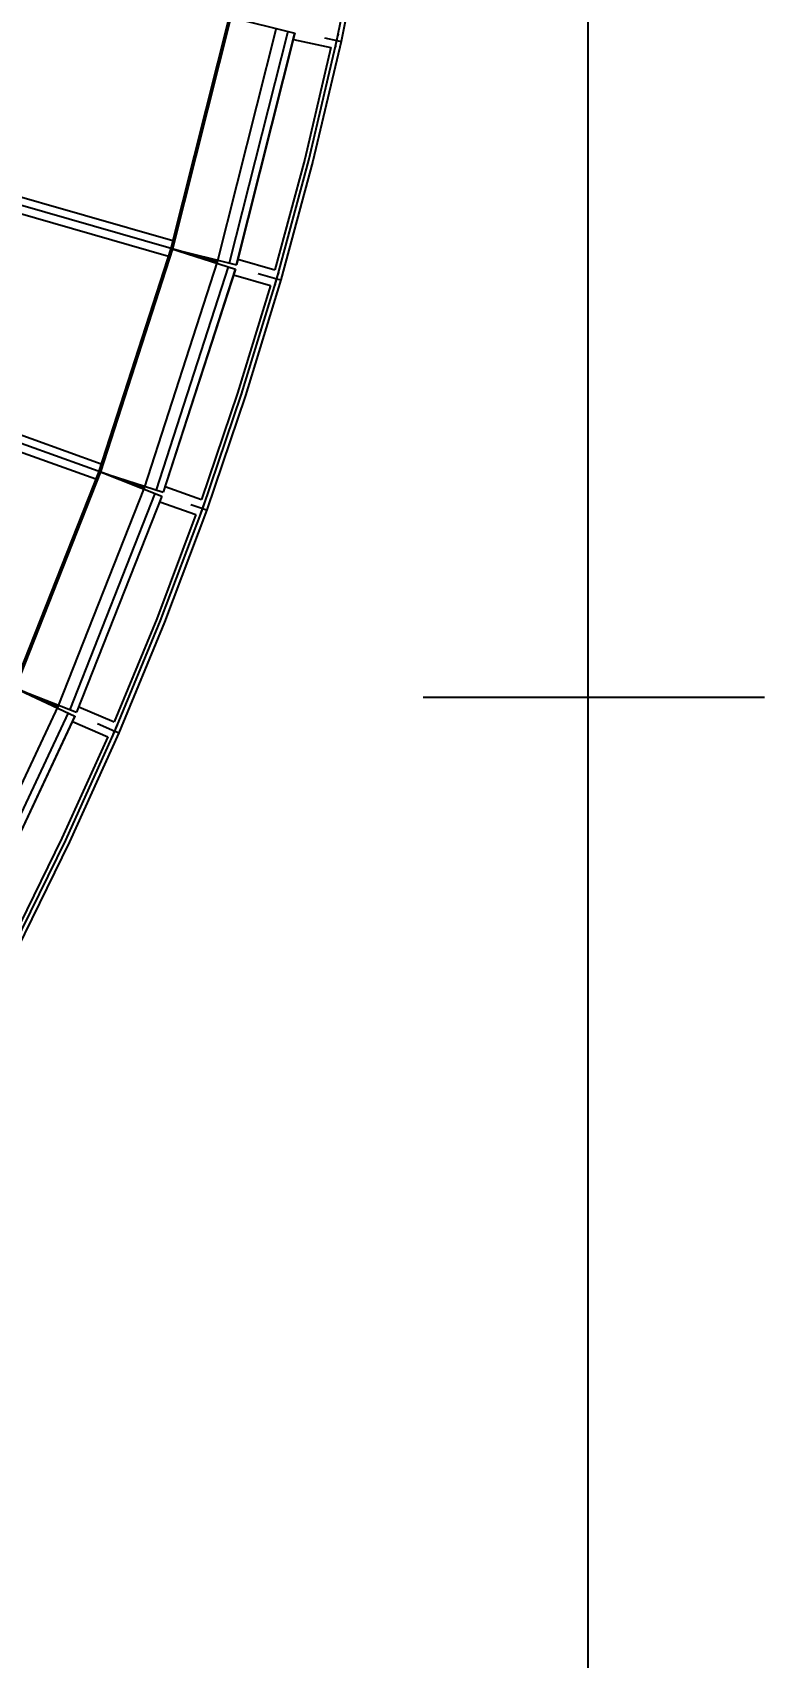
# Model space of a CAD drawing. Header units: millimetres. Extents: x 150209.93 to 150215.05, y 136675.65 to 136679.93.
# Drawn here: x 150214.761 to 150215.054, y 136676.283 to 136676.933 of the extents above; entities that cross this region are included whole.
import ezdxf

# ---------------------------------------------------------------- set-up
doc = ezdxf.new("R2010")
doc.units = ezdxf.units.MM
doc.header["$LTSCALE"] = 0.25
doc.linetypes.add('CENTER', pattern=[50.8, 31.75, -6.35, 6.35, -6.35])
doc.linetypes.add('XKITLINE00', pattern=[0])
doc.styles.add('ROMANS', font='romans.shx')
doc.dimstyles.new('MD300', dxfattribs={"dimtxt": 2.5, "dimasz": 2.5, "dimexe": 1, "dimexo": 1, "dimgap": 0.5, "dimtad": 1, "dimdec": 1, "dimlfac": 50, "dimrnd": 0.5, "dimdsep": 46, "dimtxsty": 'ROMANS', "dimcen": 1, "dimclrd": 146, "dimclre": 146, "dimclrt": 30, "dimadec": 1, "dimazin": 2, "dimtfac": 1, "dimtdec": 1, "dimtmove": 0, "dimatfit": 1, "dimfxl": 1, "dimtolj": 1, "dimtzin": 0, "dimlwd": -1, "dimlwe": -1, "dimarcsym": 0})

# ---------------------------------------------------------------- blocks, each defined once
blk = doc.blocks.new('çatıı')
at = {"color": 8, "linetype": 'CENTER'}
for p, q in [((28768.7, 6705.8), (29771.6, 6494.5)), ((29771.6, 6494.5), (29817.4, 6723.8)), ((29442.8, 6077.5), (29559.5, 6541.1)), ((29532.9, 6051.8), (29650.8, 6519.9)), ((29715.5, 6255.1), (29771.6, 6494.5)), ((29532.9, 6051.8), (28653.5, 6304.8)), ((28653.5, 6304.8), (29651.6, 6017.7)), ((29651.6, 6017.7), (29715.5, 6255.1)), ((29298.9, 5631.3), (29442.8, 6077.5)), ((29387.1, 5599.7), (29532.9, 6051.8)), ((29581.2, 5786.7), (29651.6, 6017.7)), ((29387.1, 5599.7), (28538.4, 5903.8)), ((28538.4, 5903.8), (29503.3, 5558)), ((29503.3, 5558), (29581.2, 5786.7)), ((29128.3, 5198.9), (29298.9, 5631.3)), ((29214.4, 5161.8), (29387.1, 5599.7)), ((29419.1, 5334.1), (29503.3, 5558)), ((29214.4, 5161.8), (28374.6, 5524.2)), ((28374.6, 5524.2), (29327.8, 5112.9)), ((29327.8, 5112.9), (29419.1, 5334.1)), ((29014.3, 4735.7), (29214.4, 5161.8)), ((29229.5, 4894.7), (29327.8, 5112.9)), ((29124.3, 4679.7), (29229.5, 4894.7))]:
    blk.add_line(p, q, dxfattribs=at)
at = {"color": 8, "linetype": 'XKITLINE00'}
for p, q in [((29825.6, 6722.3), (29779.9, 6492.7)), ((29556.2, 6541.8), (29439.6, 6078.5)), ((29556.3, 6541.7), (29439.7, 6078.5)), ((29559.5, 6541.1), (29442.8, 6077.5)), ((29556.3, 6541.8), (29687.6, 6508.8)), ((29673.2, 6512.4), (29556.5, 6048.9)), ((29687.1, 6508.9), (29570.5, 6045.4)), ((29687.6, 6508.8), (29570.9, 6045.3)), ((29772.7, 6503.4), (29772, 6500.7)), ((29772.6, 6503.1), (29772, 6500.5)), ((29773.2, 6505.4), (29772.6, 6503.1)), ((29773.3, 6505.8), (29772.7, 6503.4)), ((29773.8, 6507.3), (29773.2, 6505.4)), ((29773.9, 6507.7), (29773.3, 6505.8)), ((29773.8, 6507.4), (29773.8, 6507.3)), ((29774, 6508), (29773.9, 6507.7)), ((29684.5, 6496.3), (29759.7, 6480.5)), ((29759.7, 6480.5), (29707.4, 6257.1)), ((29779.8, 6492.7), (29723.7, 6253)), ((29768.6, 6483.4), (29768.3, 6481.4)), ((29768.3, 6481.4), (29768.3, 6481.1)), ((29768.7, 6483.8), (29768.4, 6481.9)), ((29768.4, 6481.9), (29768.4, 6481.7)), ((29769, 6485.8), (29768.6, 6483.4)), ((29769, 6486.1), (29768.7, 6483.8)), ((29769.5, 6488.8), (29769, 6486.1)), ((29769.4, 6488.6), (29769, 6485.8)), ((29770, 6491.6), (29769.4, 6488.6)), ((29770.1, 6491.7), (29769.5, 6488.8)), ((29770.6, 6494.7), (29770, 6491.6)), ((29770.7, 6494.7), (29770.1, 6491.7)), ((29771.3, 6497.7), (29770.6, 6494.7)), ((29771.3, 6497.6), (29770.7, 6494.7)), ((29770.7, 6494.7), (29771.6, 6494.5)), ((29770.7, 6494.7), (29771.6, 6494.5)), ((29772, 6500.7), (29771.3, 6497.7)), ((29772, 6500.5), (29771.3, 6497.6)), ((29771.6, 6494.5), (29779.9, 6492.7)), ((29771.6, 6494.5), (29779.8, 6492.7)), ((29772.6, 6494.3), (29772.6, 6494.2)), ((29772.6, 6494.2), (29772.6, 6494.2)), ((28682.4, 6313.3), (29443.6, 6094.3)), ((28682.4, 6313.3), (29443.6, 6094.3)), ((28673.5, 6282.3), (29434.7, 6063.3)), ((28673.5, 6282.3), (29434.7, 6063.3)), ((29707.4, 6257.1), (29647.7, 6035.5)), ((29723.7, 6253), (29659.7, 6015.3)), ((29439.6, 6078.5), (29295.7, 5632.4)), ((29439.7, 6078.3), (29295.8, 5632.5)), ((29442.8, 6077.5), (29298.9, 5631.3)), ((29439.7, 6078.3), (29570.9, 6045.3)), ((29439.8, 6078.5), (29568.6, 6037)), ((29573.8, 6056.8), (29647.8, 6035.6)), ((29554.4, 6041.5), (29410.4, 5595.3)), ((29568.1, 6037.1), (29424.1, 5590.9)), ((29568.6, 6037), (29424.6, 5590.7)), ((29564.9, 6025.8), (29638.8, 6004.5)), ((29659.7, 6015.3), (29589.2, 5784.1)), ((29649.8, 6014.9), (29649, 6012)), ((29649.9, 6015), (29649.1, 6012.2)), ((29650.7, 6017.9), (29649.8, 6014.9)), ((29650.7, 6017.9), (29649.9, 6015)), ((29651.6, 6021), (29650.7, 6017.9)), ((29651.6, 6020.8), (29650.7, 6017.9)), ((29650.7, 6017.9), (29659.7, 6015.3)), ((29650.7, 6017.9), (29659.7, 6015.3)), ((29652.5, 6023.9), (29651.6, 6021)), ((29652.4, 6023.6), (29651.6, 6020.8)), ((29653.3, 6026.2), (29652.4, 6023.6)), ((29653.3, 6026.5), (29652.5, 6023.9)), ((29654.1, 6028.8), (29653.3, 6026.5)), ((29654, 6028.4), (29653.3, 6026.2)), ((29654.7, 6030.3), (29654, 6028.4)), ((29654.8, 6030.7), (29654.1, 6028.8)), ((29654.8, 6030.4), (29654.7, 6030.3)), ((29654.9, 6031), (29654.8, 6030.7)), ((29638.9, 6004.6), (29573.2, 5789.2)), ((29647.4, 6004.9), (29647.3, 6004.6)), ((29647.8, 6006.9), (29647.4, 6004.9)), ((29647.9, 6007.2), (29647.5, 6005.3)), ((29647.5, 6005.3), (29647.5, 6005.2)), ((29648.4, 6009.3), (29647.8, 6006.9)), ((29648.5, 6009.5), (29647.9, 6007.2)), ((29649, 6012), (29648.4, 6009.3)), ((29649.1, 6012.2), (29648.5, 6009.5)), ((28566.8, 5910.7), (29300.6, 5647.8)), ((28566.8, 5910.7), (29300.6, 5647.8)), ((28556, 5880.4), (29289.8, 5617.5)), ((28556, 5880.3), (29289.8, 5617.4)), ((29573.2, 5789.2), (29500.6, 5576.1)), ((29589.2, 5784.1), (29511.3, 5555.2)), ((29295.7, 5632.4), (29125.2, 5200.3)), ((29295.8, 5632.3), (29125.4, 5200.3)), ((29298.9, 5631.3), (29128.3, 5198.9)), ((29295.8, 5632.5), (29421.7, 5582.8)), ((29295.8, 5632.3), (29424.6, 5590.7)), ((29428.3, 5602.1), (29500.6, 5576.2)), ((29407.9, 5588.3), (29237.4, 5155.9)), ((29421.3, 5583), (29250.8, 5150.6)), ((29421.7, 5582.8), (29251.2, 5150.5)), ((29417.4, 5571.7), (29489.7, 5545.8)), ((29503.5, 5561.3), (29502.4, 5558.4)), ((29503.5, 5561.2), (29502.4, 5558.4)), ((29504.5, 5564.2), (29503.5, 5561.3)), ((29504.5, 5564), (29503.5, 5561.2)), ((29505.6, 5566.8), (29504.5, 5564.2)), ((29505.5, 5566.5), (29504.5, 5564)), ((29506.4, 5568.7), (29505.5, 5566.5)), ((29506.5, 5569), (29505.6, 5566.8)), ((29507.2, 5570.4), (29506.4, 5568.7)), ((29507.3, 5570.9), (29506.5, 5569)), ((29507.3, 5570.6), (29507.2, 5570.4)), ((29507.5, 5571.2), (29507.3, 5570.9)), ((29489.8, 5545.8), (29411.3, 5337.2)), ((29511.3, 5555.2), (29426.9, 5331)), ((29498.3, 5545.6), (29498.2, 5545.3)), ((29498.8, 5547.5), (29498.3, 5545.6)), ((29498.5, 5546), (29498.4, 5545.9)), ((29499, 5547.9), (29498.5, 5546)), ((29499.5, 5549.9), (29498.8, 5547.5)), ((29499.7, 5550.2), (29499, 5547.9)), ((29500.4, 5552.5), (29499.5, 5549.9)), ((29500.5, 5552.7), (29499.7, 5550.2)), ((29501.3, 5555.4), (29500.4, 5552.5)), ((29501.4, 5555.5), (29500.5, 5552.7)), ((29502.4, 5558.4), (29501.3, 5555.4)), ((29502.4, 5558.4), (29501.4, 5555.5)), ((29502.4, 5558.4), (29511.3, 5555.2)), ((29502.4, 5558.4), (29511.3, 5555.2)), ((29411.3, 5337.2), (29326.2, 5131.1)), ((29426.9, 5331), (29335.5, 5109.6)), ((29125.3, 5200.1), (29251.2, 5150.5)), ((29125.4, 5200.3), (29247.9, 5142.8)), ((29234.4, 5149.1), (29036.9, 4728.4)), ((29247.5, 5143), (29049.9, 4722.3)), ((29247.9, 5142.8), (29050.3, 4722.1)), ((29255.6, 5161.6), (29326.2, 5131.1)), ((29335.5, 5109.6), (29237.1, 4891.1)), ((29242.8, 5131.9), (29313.4, 5101.5)), ((29323.4, 5105), (29322.6, 5102.7)), ((29323.6, 5105.2), (29322.8, 5103)), ((29324.5, 5107.6), (29323.4, 5105)), ((29324.6, 5107.8), (29323.6, 5105.2)), ((29325.6, 5110.4), (29324.5, 5107.6)), ((29325.7, 5110.5), (29324.6, 5107.8)), ((29326.8, 5113.3), (29325.6, 5110.4)), ((29326.9, 5113.3), (29325.7, 5110.5)), ((29328.1, 5116.2), (29326.8, 5113.3)), ((29328.1, 5116.1), (29326.9, 5113.3)), ((29326.9, 5113.3), (29335.5, 5109.6)), ((29326.9, 5113.3), (29335.5, 5109.6)), ((29329.4, 5118.9), (29328.1, 5116.2)), ((29329.3, 5118.7), (29328.1, 5116.1)), ((29330.4, 5121.2), (29329.3, 5118.7)), ((29330.5, 5121.4), (29329.4, 5118.9)), ((29331.5, 5123.3), (29330.4, 5121.2)), ((29331.6, 5123.6), (29330.5, 5121.4)), ((29332.4, 5125), (29331.5, 5123.3)), ((29332.6, 5125.4), (29331.6, 5123.6)), ((29332.5, 5125.1), (29332.4, 5125)), ((29332.7, 5125.7), (29332.6, 5125.4)), ((29313.4, 5101.5), (29221.9, 4898.3)), ((29321.9, 5100.8), (29321.8, 5100.5)), ((29322.6, 5102.7), (29321.9, 5100.8)), ((29322.8, 5103), (29322.1, 5101.2)), ((29322.1, 5101.2), (29322.1, 5101)), ((29221.9, 4898.3), (29123.9, 4698)), ((29237.1, 4891.1), (29131.8, 4675.9))]:
    blk.add_line(p, q, dxfattribs=at)
for centre in [(29771.6, 6494.5), (29771.6, 6494.5), (29771.6, 6494.5), (29715.5, 6255.1), (29715.5, 6255.1), (29442.8, 6077.5), (29442.8, 6077.5), (29532.9, 6051.8), (29532.9, 6051.8), (29532.9, 6051.8), (29651.6, 6017.7), (29651.6, 6017.7), (29651.6, 6017.7), (29581.2, 5786.7), (29581.2, 5786.7), (29298.9, 5631.3), (29298.9, 5631.3), (29387.1, 5599.7), (29387.1, 5599.7), (29387.1, 5599.7), (29503.3, 5558), (29503.3, 5558), (29503.3, 5558), (29419.1, 5334.1), (29419.1, 5334.1), (29214.4, 5161.8), (29214.4, 5161.8), (29214.4, 5161.8), (29327.8, 5112.9), (29327.8, 5112.9), (29327.8, 5112.9), (29229.5, 4894.7), (29229.5, 4894.7)]:
    blk.add_circle(centre, 0.05, dxfattribs=at)
blk = doc.blocks.new('*D9')
at = {"color": 146, "transparency": 16777216}
for p, q in [((150214.91743, 136677.34684), (150215.05387, 136677.34684)), ((150214.05387, 136677.31684), (150214.05387, 136676.69678)), ((150214.91743, 136676.66678), (150215.05387, 136676.66678))]:
    blk.add_line(p, q, dxfattribs=at)
for points in [[(150214.04887, 136677.31684), (150214.05887, 136677.31684), (150214.05387, 136677.34684)], [(150214.04887, 136676.69678), (150214.05887, 136676.69678), (150214.05387, 136676.66678)]]:
    blk.add_solid(points, dxfattribs=at)
at = {"layer": 'DEFPOINTS', "color": 0, "transparency": 16777216}
for p in [(150213.91743, 136677.34684), (150213.91743, 136676.66678), (150214.05387, 136676.66678)]:
    blk.add_point(p, dxfattribs=at)
at = {"color": 30, "transparency": 16777216, "insert": (150214.02887, 136677.00681), "char_height": 0.03, "attachment_point": 5, "rotation": 90, "style": 'ROMANS'}
blk.add_mtext('\\A1;34', dxfattribs=at)

msp = doc.modelspace()

# ---------------------------------------------------------------- linework, layer by layer
msp.add_lwpolyline([(150209.92514, 136679.93402), (150214.98319, 136679.93402), (150214.98319, 136675.65285), (150209.92514, 136675.65285)], close=True)

# ---------------------------------------------------------------- block references
at = {"xscale": 0.0002000170049888334, "yscale": 0.0002000170049888334, "zscale": 0.0002000170049888334}
msp.add_blockref('çatıı', (150208.92807, 136675.63059), dxfattribs=at)

# ---------------------------------------------------------------- dimensions: what is measured, and where the dimension line sits
dim = msp.add_aligned_dim(p1=(150213.91743, 136677.34684), p2=(150213.91743, 136676.66678), distance=0.13644, dimstyle='MD300', override={"dimtxt": 0.03, "dimasz": 0.03, "dimgap": 0.01})
dim.commit()
dim.dimension.update_dxf_attribs({"geometry": '*D9', "text_midpoint": (150214.02887, 136677.00681)})

doc.saveas('drawing.dxf')
